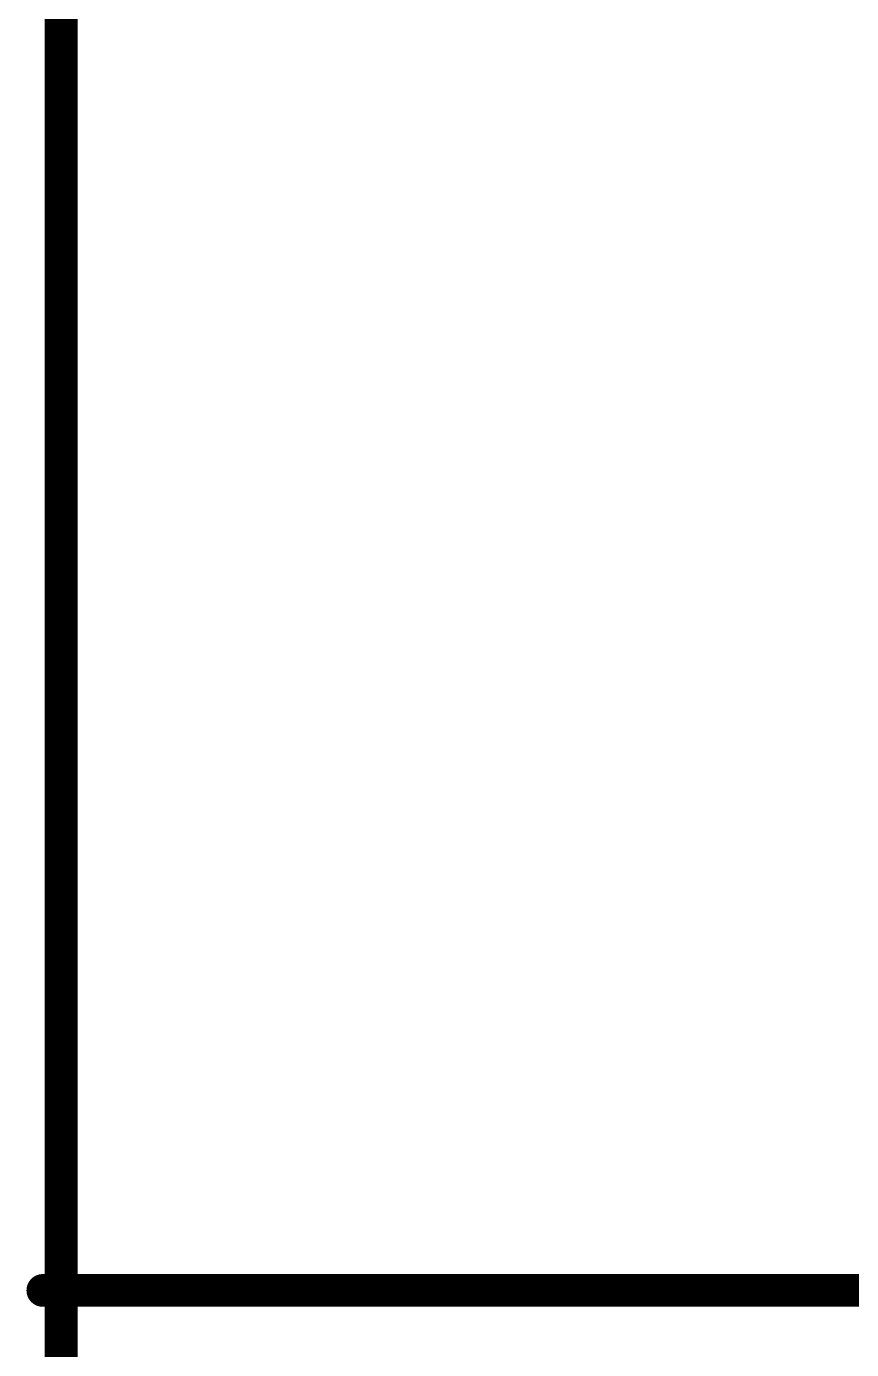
# Model space of a CAD drawing. Header units: millimetres. Extents: x 0.99 to 6.96, y 0.76 to 5.84.
# Drawn here: x 0.9926 to 1.1908, y 3.1728 to 3.4906 of the extents above; entities that cross this region are included whole.
import ezdxf

# ---------------------------------------------------------------- set-up
doc = ezdxf.new("R2010")
doc.units = ezdxf.units.MM
doc.header["$MEASUREMENT"] = 0
doc.layers.add('TopOverlay', color=2, linetype='Continuous')

msp = doc.modelspace()

# ---------------------------------------------------------------- linework, layer by layer
at = {"layer": 'TopOverlay', "const_width": 0.00787}
for points in [[(1.00098, 0.9626), (1.00098, 5.6086)], [(0.99657, 3.18701), (1.00098, 3.18701)], [(0.99657, 3.18701), (6.67028, 3.18701)]]:
    msp.add_lwpolyline(points, dxfattribs=at)
at = {"layer": 'TopOverlay', "const_width": 0.00394}
for points in [[(0.99461, 3.18701, 1), (0.99854, 3.18701, 1)], [(0.99461, 3.18701, 1), (0.99854, 3.18701, 1)], [(0.99902, 3.18701, 1), (1.00295, 3.18701, 1)]]:
    msp.add_lwpolyline(points, format="xyb", close=True, dxfattribs=at)

doc.saveas('drawing.dxf')
